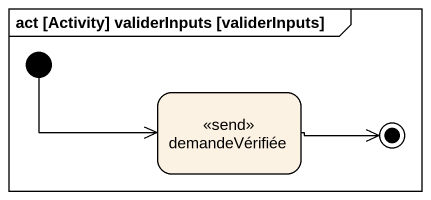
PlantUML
@startuml
mainframe act [Activity] validerInputs [validerInputs]
hide empty description
state demandeVérifiée <<send>>
[*] -right-> demandeVérifiée
demandeVérifiée -right-> [*]
@enduml
